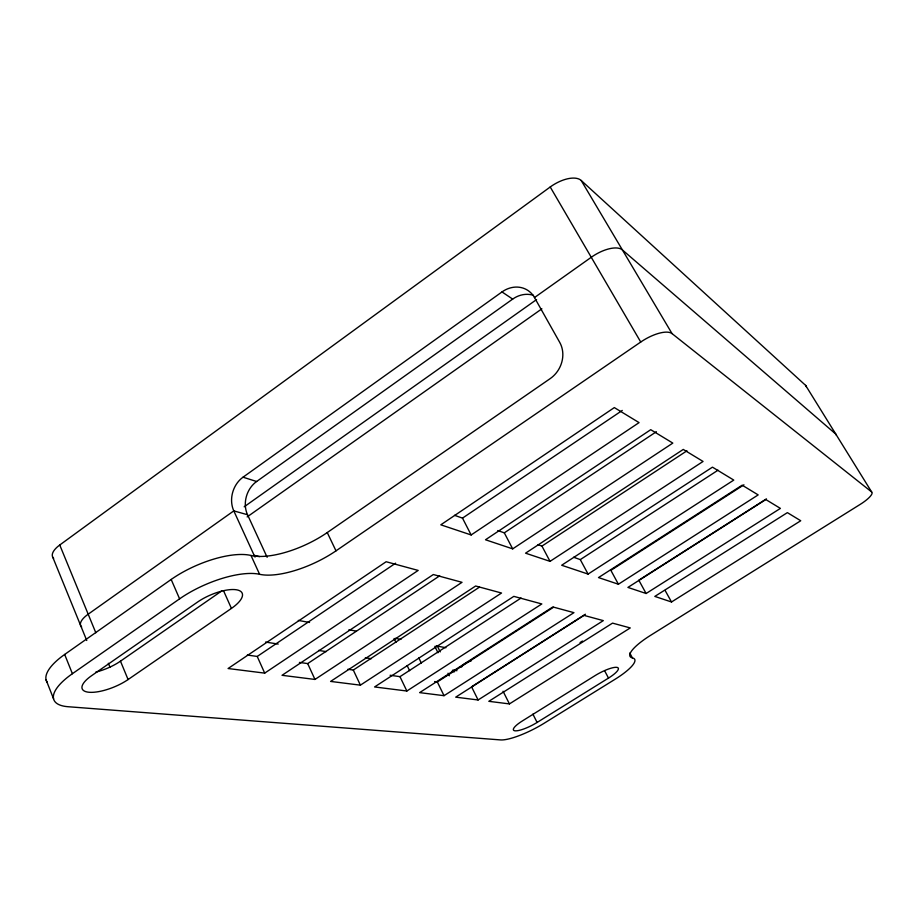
<?xml version="1.0" encoding="UTF-8"?>
<svg xmlns="http://www.w3.org/2000/svg" width="918" height="918" viewBox="0 0 918 918"><rect width="100%" height="100%" fill="white"/><g stroke="black" fill="none" stroke-linecap="round" stroke-linejoin="round"><path stroke-width="1.38" d="M53.646 558.362A23.96 9.983 -21 0 1 59.75 545.005L550.226 186.985A25.979 12.622 -31.8 0 1 581.174 180.456L805.602 385.376L871.641 491.945A18.016 4.498 -30.5 0 1 860.281 504.338L650.701 635.256A37.73 9.054 -28.4 0 0 632.376 657.873A37.225 8.836 -27.8 0 1 615.014 679.297L544.225 723.2A36.731 8.572 -27.1 0 1 500.562 739.919L68.104 706.722A59.888 20.632 -22.2 0 1 72.396 673.709L64.673 654.454L171.173 579.465A60.026 22.56 -23.4 0 1 250.993 555.47A60.599 23.719 -24.8 0 0 327.256 532.555L550.123 378.664A26.645 23.524 -59.5 0 0 559.75 342.437L534.494 297.558A26.37 22.95 -58.7 0 0 501.997 291.935L243.029 477.199A24.82 20.632 -72.4 0 0 233.803 510.89L88.185 614.199A24.361 9.18 -21.8 0 0 81.645 626.971M267.149 557.306L247.527 514.734A24.488 20.448 -72.4 0 1 256.627 481.502L512.68 299.096A26.002 22.709 -58.5 0 1 533.53 295.355M534.494 297.558L591.261 257.281A26.461 11.659 -31.3 0 1 622.381 249.914L835.77 434.065A17.752 5.106 -30.9 0 1 836.321 435.293M244.188 506.782L536.571 299.566M247.149 516.914L541.884 308.815M72.396 673.709L179.595 598.846A60.29 21.986 -23.5 0 1 259.599 574.289A60.875 23.111 -24.9 0 0 335.999 550.846L640.741 342.024A27.047 10.431 -30.7 0 1 672.045 333.613L871.641 491.945M95.77 672.125A29.801 10.58 -22 0 0 120.476 661.167L222.007 590.744M128.084 679.55L231.428 608.416A30.133 10.982 -23.5 0 0 236.764 589.838A30.133 10.982 -23.5 0 0 197.45 602.139L91.559 675.717A29.927 10.305 -22.2 0 0 88.713 692.229A29.927 10.305 -22.2 0 0 128.084 679.55L120.476 661.167M247.344 655.05L257.235 656.45L395.635 563.182M454.525 515.319L462.5 518.119L622.278 410.438M264.694 673.124L418.172 570.422L386.145 561.736L228.089 668.522L264.694 673.124L257.235 656.45M471.152 534.964L639.066 422.613L614.326 407.592L440.801 524.821L471.152 534.964L462.5 518.119M299.429 662.417L307.691 663.588L439.676 575.827M497.797 530.547L504.303 532.842L656.381 431.712M314.966 679.446L462.018 582.322L433.319 574.53L282.033 675.304L314.966 679.446L307.691 663.588M512.68 548.861L672.814 443.096L650.736 429.693L485.496 539.773L512.68 548.861L504.303 532.842M347.865 669.279L353.304 670.048L479.414 587.176M538.051 544.718L541.941 546.095L686.939 450.818M360.395 685.161L501.526 593.028L475.639 586.005L330.606 681.42L360.395 685.161L353.304 670.048M550.031 561.357L703.062 461.456L683.256 449.43L525.555 553.175L550.031 561.357L541.941 546.095M390.104 675.258L399.973 676.658L521.057 598.054M573.635 557.249L580.291 559.601L718.025 470.188M406.858 691.013L541.804 603.952L513.828 596.367L374.578 686.951L406.858 691.013L399.973 676.658M588.082 574.083L733.769 480.091L712.46 467.159L561.667 565.247L588.082 574.083L580.291 559.601M434.604 681.558L437.324 681.936L553.439 607.291M743.936 484.807L610.872 570.365L618.411 584.227L758.176 494.905L742.169 485.186L598.513 577.571L618.411 584.227M444.037 695.683L573.934 612.662L552.843 606.947L419.618 692.62L444.037 695.683L437.324 681.936M585.42 614.222L471.565 686.79L478.094 699.975L603.31 620.625L584.009 615.393L455.707 697.152L478.094 699.975M766.438 498.864L638.813 580.199L646.111 593.498L780.403 508.4L765.807 499.541L627.923 587.417L646.111 593.498M580.05 642.566L582.46 641.039M509.421 703.911L630.253 627.935L612.547 623.127L488.824 701.318L509.421 703.911L503.053 691.243M671.517 601.99L800.737 520.747L787.38 512.634L654.821 596.413L671.517 601.99L665.08 590.377M537.099 722.455L608.496 678.092A18.612 4.418 -27.8 0 0 616.999 667.386A18.612 4.418 -27.8 0 0 595.071 675.614L522.411 720.917A18.36 4.28 -27.1 0 0 515.078 730.82A18.36 4.28 -27.1 0 0 537.099 722.455L532.899 714.147M265.531 642.072L278.211 644.069M318.592 650.414L326.142 651.608M365.318 657.758L371.251 658.699M451.69 671.345L454.513 671.781M452.838 670.037L456.957 670.691M298.293 620.396L309.538 622.473M348.92 629.759L355.943 631.068M395.314 638.354L400.936 639.398M436.096 645.905L445.941 647.729M247.527 514.734L233.803 510.89L254.137 555.31L259.576 556.618M243.029 477.199L256.627 481.502M501.997 291.935L512.68 299.096M581.174 180.456L672.045 333.613M550.226 186.985L640.741 342.024M629.794 653.042L632.376 657.873M604.721 670.943L608.496 678.092M437.106 645.606L440.204 651.906M434.845 646.364L437.989 652.755M448.053 673.227L449.304 675.786M418.826 657.919L421.339 663.083M394.074 638.492L395.933 642.348M407.122 665.527L409.6 670.679M327.256 532.555L335.999 550.846M250.993 555.47L259.599 574.289M223.728 591.158L231.428 608.416M171.173 579.465L179.595 598.846M59.75 545.005L95.816 632.766M108.347 663.266L109.976 667.248M52.808 557.295L86.751 640.489M46.084 679.871L53.577 698.85M461.639 667.03A7.057 1.962 -26.7 0 1 464.933 663.657A7.057 1.962 -26.7 0 1 471.324 660.811M805.602 385.376A17.534 5.6 -31.3 0 1 806.211 386.719M47.243 682.418A59.613 21.183 -22 0 1 64.673 654.454M255.043 557.088A25.107 21.08 -74.1 0 1 254.137 555.31"/></g></svg>
